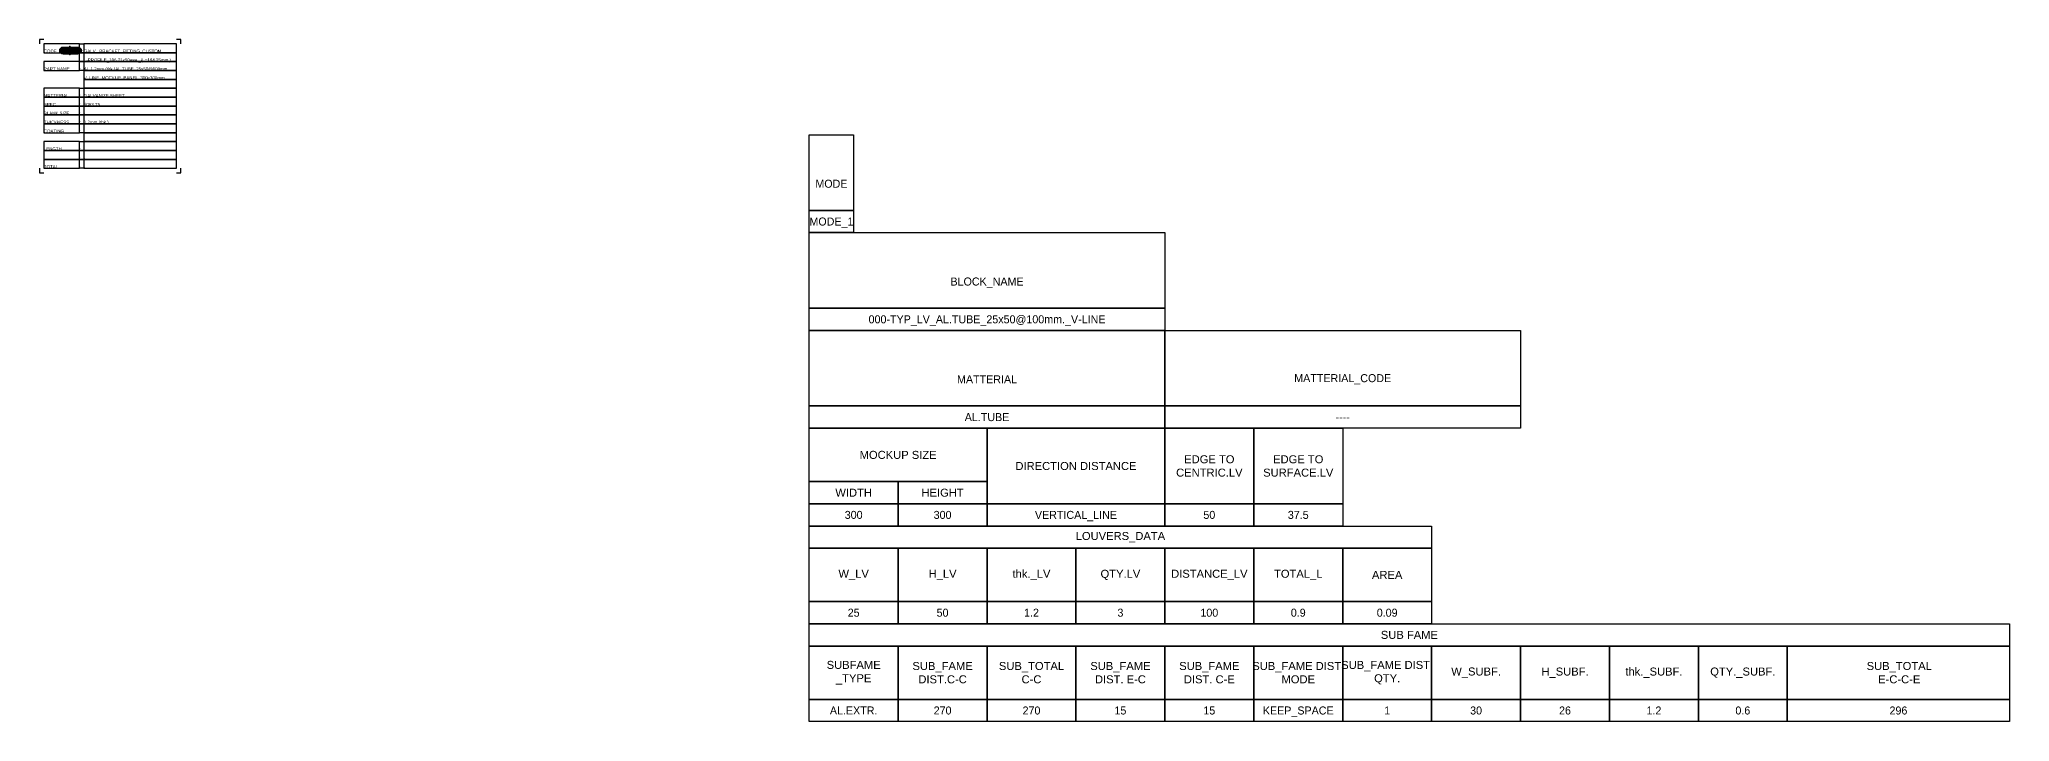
# Model space of a CAD drawing. Header units: millimetres. Extents: x -244126 to 368105, y -173968 to 259060.
# Drawn here: x -3797 to -1581, y 24373 to 25140 of the extents above; entities that cross this region are included whole.
import ezdxf
from ezdxf.enums import TextEntityAlignment as Align

# ---------------------------------------------------------------- set-up
doc = ezdxf.new("R2010")
doc.units = ezdxf.units.MM
doc.header["$MEASUREMENT"] = 0
doc.linetypes.add('BORDER2', pattern=[22.225, 6.35, -3.175, 6.35, -3.175, 0, -3.175])
for name, color, linetype in [('000 - H A T C H', 8, 'Continuous'), ('000 - SYMBOL CON', 1, 'Continuous'), ('000 - T E X T', 4, 'Continuous'), ('002 - STRUCTURAL STEEL', 4, 'Continuous'), ('A04_TUBE SERIES', 7, 'Continuous')]:
    doc.layers.add(name, color=color, linetype=linetype)
doc.styles.add('MtXpl_BrowalliaUPC', font='BrowalliaUPC.ttf')
doc.styles.get("Standard").update_dxf_attribs({"font": 'arial.ttf'})
doc.styles.add('TA', font='Cordia New.ttf', dxfattribs={"height": 4.5})

# ---------------------------------------------------------------- blocks, each defined once
blk = doc.blocks.new('*U560')
at = {"layer": '002 - STRUCTURAL STEEL', "color": 0, "linetype": 'ByBlock'}
blk.add_lwpolyline([(0, 5), (10, 5), (10, 0), (0, 0)], close=True, dxfattribs=at)
blk = doc.blocks.new('*U561')
at = {"layer": '002 - STRUCTURAL STEEL', "color": 0, "linetype": 'ByBlock'}
blk.add_lwpolyline([(0, 17), (10, 17), (10, 0), (0, 0)], close=True, dxfattribs=at)
blk = doc.blocks.new('*U567')
at = {"layer": '002 - STRUCTURAL STEEL', "color": 0, "linetype": 'ByBlock'}
blk.add_lwpolyline([(0, 17), (80, 17), (80, 0), (0, 0)], close=True, dxfattribs=at)
blk = doc.blocks.new('*U4911')
at = {"layer": '002 - STRUCTURAL STEEL', "color": 0, "linetype": 'ByBlock'}
blk.add_lwpolyline([(0, 5), (80, 5), (80, 0), (0, 0)], close=True, dxfattribs=at)
blk = doc.blocks.new('*U568')
at = {"layer": '002 - STRUCTURAL STEEL', "color": 0, "linetype": 'ByBlock'}
blk.add_lwpolyline([(0, 12), (40, 12), (40, 0), (0, 0)], close=True, dxfattribs=at)
blk = doc.blocks.new('*U4914')
at = {"layer": '002 - STRUCTURAL STEEL', "color": 0, "linetype": 'ByBlock'}
blk.add_lwpolyline([(0, 5), (20, 5), (20, 0), (0, 0)], close=True, dxfattribs=at)
blk = doc.blocks.new('*U3045')
at = {"layer": '002 - STRUCTURAL STEEL', "color": 0, "linetype": 'ByBlock'}
blk.add_lwpolyline([(0, 17), (40, 17), (40, 0), (0, 0)], close=True, dxfattribs=at)
blk = doc.blocks.new('*U3044')
at = {"layer": '002 - STRUCTURAL STEEL', "color": 0, "linetype": 'ByBlock'}
blk.add_lwpolyline([(0, 17), (20, 17), (20, 0), (0, 0)], close=True, dxfattribs=at)
blk = doc.blocks.new('*U562')
at = {"layer": '002 - STRUCTURAL STEEL', "color": 0, "linetype": 'ByBlock'}
blk.add_lwpolyline([(0, 12), (20, 12), (20, 0), (0, 0)], close=True, dxfattribs=at)
blk = doc.blocks.new('*U563')
at = {"layer": '002 - STRUCTURAL STEEL', "color": 0, "linetype": 'ByBlock'}
blk.add_lwpolyline([(0, 12), (20, 12), (20, 0), (0, 0)], close=True, dxfattribs=at)
blk = doc.blocks.new('*U564')
at = {"layer": '002 - STRUCTURAL STEEL', "color": 0, "linetype": 'ByBlock'}
blk.add_lwpolyline([(0, 12), (20, 12), (20, 0), (0, 0)], close=True, dxfattribs=at)
blk = doc.blocks.new('*U565')
at = {"layer": '002 - STRUCTURAL STEEL', "color": 0, "linetype": 'ByBlock'}
blk.add_lwpolyline([(0, 5), (270, 5), (270, 0), (0, 0)], close=True, dxfattribs=at)
blk = doc.blocks.new('*U566')
at = {"layer": '002 - STRUCTURAL STEEL', "color": 0, "linetype": 'ByBlock'}
blk.add_lwpolyline([(0, 12), (20, 12), (20, 0), (0, 0)], close=True, dxfattribs=at)
blk = doc.blocks.new('*U570')
at = {"layer": '002 - STRUCTURAL STEEL', "color": 0, "linetype": 'ByBlock'}
blk.add_lwpolyline([(0, 12), (20, 12), (20, 0), (0, 0)], close=True, dxfattribs=at)
blk = doc.blocks.new('*U571')
at = {"layer": '002 - STRUCTURAL STEEL', "color": 0, "linetype": 'ByBlock'}
blk.add_lwpolyline([(0, 12), (20, 12), (20, 0), (0, 0)], close=True, dxfattribs=at)
blk = doc.blocks.new('*U572')
at = {"layer": '002 - STRUCTURAL STEEL', "color": 0, "linetype": 'ByBlock'}
blk.add_lwpolyline([(0, 12), (20, 12), (20, 0), (0, 0)], close=True, dxfattribs=at)
blk = doc.blocks.new('*U573')
at = {"layer": '002 - STRUCTURAL STEEL', "color": 0, "linetype": 'ByBlock'}
blk.add_lwpolyline([(0, 12), (20, 12), (20, 0), (0, 0)], close=True, dxfattribs=at)
blk = doc.blocks.new('*U574')
at = {"layer": '002 - STRUCTURAL STEEL', "color": 0, "linetype": 'ByBlock'}
blk.add_lwpolyline([(0, 12), (20, 12), (20, 0), (0, 0)], close=True, dxfattribs=at)
blk = doc.blocks.new('*U575')
at = {"layer": '002 - STRUCTURAL STEEL', "color": 0, "linetype": 'ByBlock'}
blk.add_lwpolyline([(0, 12), (50, 12), (50, 0), (0, 0)], close=True, dxfattribs=at)
blk = doc.blocks.new('*U4913')
at = {"layer": '002 - STRUCTURAL STEEL', "color": 0, "linetype": 'ByBlock'}
blk.add_lwpolyline([(0, 5), (40, 5), (40, 0), (0, 0)], close=True, dxfattribs=at)
blk = doc.blocks.new('*U569')
at = {"layer": '002 - STRUCTURAL STEEL', "color": 0, "linetype": 'ByBlock'}
blk.add_lwpolyline([(0, 5), (50, 5), (50, 0), (0, 0)], close=True, dxfattribs=at)
blk = doc.blocks.new('*U556')
at = {"layer": '002 - STRUCTURAL STEEL', "color": 0, "linetype": 'ByBlock'}
blk.add_lwpolyline([(0, 12), (20, 12), (20, 0), (0, 0)], close=True, dxfattribs=at)
blk = doc.blocks.new('*U557')
at = {"layer": '002 - STRUCTURAL STEEL', "color": 0, "linetype": 'ByBlock'}
blk.add_lwpolyline([(0, 12), (20, 12), (20, 0), (0, 0)], close=True, dxfattribs=at)
blk = doc.blocks.new('*U558')
at = {"layer": '002 - STRUCTURAL STEEL', "color": 0, "linetype": 'ByBlock'}
blk.add_lwpolyline([(0, 12), (20, 12), (20, 0), (0, 0)], close=True, dxfattribs=at)
blk = doc.blocks.new('*U559')
at = {"layer": '002 - STRUCTURAL STEEL', "color": 0, "linetype": 'ByBlock'}
blk.add_lwpolyline([(0, 12), (20, 12), (20, 0), (0, 0)], close=True, dxfattribs=at)
blk = doc.blocks.new('*U550')
at = {"layer": '002 - STRUCTURAL STEEL', "color": 0, "linetype": 'ByBlock'}
blk.add_lwpolyline([(0, 12), (20, 12), (20, 0), (0, 0)], close=True, dxfattribs=at)
blk = doc.blocks.new('*U551')
at = {"layer": '002 - STRUCTURAL STEEL', "color": 0, "linetype": 'ByBlock'}
blk.add_lwpolyline([(0, 12), (20, 12), (20, 0), (0, 0)], close=True, dxfattribs=at)
blk = doc.blocks.new('*U552')
at = {"layer": '002 - STRUCTURAL STEEL', "color": 0, "linetype": 'ByBlock'}
blk.add_lwpolyline([(0, 12), (20, 12), (20, 0), (0, 0)], close=True, dxfattribs=at)
blk = doc.blocks.new('*U553')
at = {"layer": '002 - STRUCTURAL STEEL', "color": 0, "linetype": 'ByBlock'}
blk.add_lwpolyline([(0, 12), (20, 12), (20, 0), (0, 0)], close=True, dxfattribs=at)
blk = doc.blocks.new('*U554')
at = {"layer": '002 - STRUCTURAL STEEL', "color": 0, "linetype": 'ByBlock'}
blk.add_lwpolyline([(0, 12), (20, 12), (20, 0), (0, 0)], close=True, dxfattribs=at)
blk = doc.blocks.new('*U555')
at = {"layer": '002 - STRUCTURAL STEEL', "color": 0, "linetype": 'ByBlock'}
blk.add_lwpolyline([(0, 5), (140, 5), (140, 0), (0, 0)], close=True, dxfattribs=at)
blk = doc.blocks.new('LV_DATA_FROM_EXCEl')
at = {"color": 0}
for name, p in [('*U561', (0, 115)), ('*U560', (0, 110)), ('*U567', (0, 93)), ('*U4911', (0, 88)), ('*U567', (0, 71)), ('*U567', (80, 71)), ('*U4911', (0, 66)), ('*U4911', (80, 66)), ('*U568', (0, 54)), ('*U3045', (40, 49)), ('*U3044', (80, 49)), ('*U3044', (100, 49)), ('*U4914', (0, 49)), ('*U4914', (20, 49)), ('*U4914', (0, 44)), ('*U4914', (20, 44)), ('*U4913', (40, 44)), ('*U4914', (80, 44)), ('*U4914', (100, 44)), ('*U555', (0, 39)), ('*U556', (0, 27)), ('*U557', (20, 27)), ('*U558', (40, 27)), ('*U559', (60, 27)), ('*U550', (80, 27)), ('*U551', (100, 27)), ('*U552', (120, 27)), ('*U4914', (0, 22)), ('*U4914', (20, 22)), ('*U4914', (40, 22)), ('*U4914', (60, 22)), ('*U4914', (80, 22)), ('*U4914', (100, 22)), ('*U4914', (120, 22)), ('*U565', (0, 17)), ('*U554', (0, 5)), ('*U553', (20, 5)), ('*U562', (40, 5)), ('*U563', (60, 5)), ('*U564', (80, 5)), ('*U566', (100, 5)), ('*U570', (120, 5)), ('*U571', (140, 5)), ('*U572', (160, 5)), ('*U573', (180, 5)), ('*U574', (200, 5)), ('*U575', (220, 5)), ('*U4914', (0, 0)), ('*U4914', (20, 0)), ('*U4914', (40, 0)), ('*U4914', (60, 0)), ('*U4914', (80, 0)), ('*U4914', (100, 0)), ('*U4914', (120, 0)), ('*U4914', (140, 0)), ('*U4914', (160, 0)), ('*U4914', (180, 0)), ('*U4914', (200, 0)), ('*U569', (220, 0))]:
    blk.add_blockref(name, p, dxfattribs=at)
at = {"color": 0, "style": 'TA'}
for s, p in [('MODE', (5, 121)), ('BLOCK_NAME', (40, 99))]:
    blk.add_text(s, height=1.8, dxfattribs=at).set_placement(p, align=Align.MIDDLE_CENTER)
at = {"color": 0}
for s, p in [('MOCKUP SIZE', (20, 60)), ('DIRECTION DISTANCE', (60, 57.5)), ('WIDTH', (10, 51.5)), ('HEIGHT', (30, 51.5))]:
    blk.add_text(s, height=1.8, dxfattribs=at).set_placement(p, align=Align.MIDDLE_CENTER)
at = {"color": 0, "char_height": 1.8, "width": 13.8921, "attachment_point": 5, "style": 'TA'}
for s, insert in [('MATTERIAL', (40, 77)), ('MATTERIAL_CODE', (120, 77))]:
    blk.add_mtext(s, dxfattribs=dict(at, insert=insert))
at = {"color": 0, "char_height": 1.8, "attachment_point": 5}
for s, insert, width in [('EDGE TO CENTRIC.LV', (90, 57.5), 20), ('EDGE TO SURFACE.LV', (110, 57.5), 20), ('LOUVERS_DATA', (70, 41.5), 140), ('W_LV', (10, 33), 20), ('H_LV', (30, 33), 20), ('thk._LV', (50, 33), 20), ('QTY.LV', (70, 33), 20), ('DISTANCE_LV', (90, 33), 20), ('TOTAL_L', (110, 33), 20), ('AREA', (130, 33), 20), ('SUB FAME', (135, 19.5), 200), ('SUBFAME^J_TYPE', (10, 11), 20), ('SUB_FAME DIST.C-C', (30, 11), 20), ('SUB_TOTAL\\PC-C', (50, 11), 20), ('SUB_FAME DIST. E-C', (70, 11), 20), ('SUB_FAME DIST. C-E', (90, 11), 20), ('SUB_FAME DIST.\\PMODE', (110, 11), 20), ('SUB_FAME DIST.\\PQTY.', (130, 11), 20), ('SUB_TOTAL\\PE-C-C-E', (245.18, 11), 49.6483), ('W_SUBF.', (150, 11.01), 20), ('H_SUBF.', (170, 11), 20), ('thk._SUBF.', (190, 11), 20), ('QTY._SUBF.', (210, 11), 20)]:
    blk.add_mtext(s, dxfattribs=dict(at, insert=insert, width=width))
at = {"style": 'TA'}
for tag, p in [('MODE_VALUE', (5, 112.5)), ('BLOCK_NAME_VALUE', (40, 90.5)), ('MATTERIAL_VALUE', (40, 68.5)), ('MATTERIAL_CODE_VALUE', (120, 68.5)), ('DIRECTION DISTANCE_VALUE', (60, 46.5)), ('EDGE TO CENTRIC.LV_VALUE', (90, 46.5)), ('EDGE TO SURFACE.LV_VALUE', (110, 46.5)), ('DISTANCE_LV_VALUE', (90, 24.5)), ('TOTAL_L_VALUE', (110, 24.5)), ('AREA_VALUE', (130, 24.5)), ('SUBFAME^J_TYPE_VALUE', (10, 2.5)), ('SUB_FAME_DIST._QTY._VALUE', (130, 2.5)), ('W_SUBF._VALUE', (150, 2.5)), ('H_SUBF._VALUE', (170, 2.5)), ('THK._SUBF._VALUE', (190, 2.5)), ('QTY._SUBF._VALUE', (210, 2.5)), ('SUB_TOTAL\\PE-C-C-E_VALUE', (245, 2.5))]:
    blk.add_attdef(tag, text='', height=1.8, dxfattribs=at).set_placement(p, align=Align.MIDDLE_CENTER)
at = {"color": 3, "style": 'TA'}
for tag, p in [('WIDTH_VALUE', (10, 46.5)), ('HEIGHT_VALUE', (30, 46.5)), ('W_LV_VALUE', (10, 24.5)), ('H_LV_VALUE', (30, 24.5)), ('THK._LV_VALUE', (50, 24.5)), ('QTY.LV_VALUE', (70, 24.5)), ('SUB_FAME DIST.C-C_VALUE', (30, 2.5))]:
    blk.add_attdef(tag, text='', height=1.8, dxfattribs=at).set_placement(p, align=Align.MIDDLE_CENTER)
at = {"style": 'TA', "flags": 8}
for tag, p in [('SUB_TOTAL\\PC-C_VALUE', (50, 2.5)), ('SUB_FAME DIST. E-C_VALUE', (70, 2.5)), ('SUB_FAME DIST. C-E_VALUE', (90, 2.5)), ('SUB_FAME DIST.\\PMODE_VALUE', (110, 2.5))]:
    blk.add_attdef(tag, text='', height=1.8, dxfattribs=at).set_placement(p, align=Align.MIDDLE_CENTER)
blk = doc.blocks.new('A$C829836ee')
for p in [(0, 3), (0, -3)]:
    blk.add_point(p)
blk = doc.blocks.new('*U4955')
at = {"layer": '000 - H A T C H'}
h = blk.add_hatch(color=250, dxfattribs=at)
h.dxf.hatch_style = 1
edge = h.paths.add_edge_path()
edge.add_arc((10.9, -3.8), 2, 90, 270, ccw=False)
edge.add_line((10.9, -1.8), (19.1, -1.8))
edge.add_arc((19.1, -3.8), 2, -90, 90, ccw=False)
edge.add_line((19.1, -5.8), (10.9, -5.8))
at = {"layer": '000 - SYMBOL CON', "color": 2}
blk.add_lwpolyline([(10.9, -5.8, -1), (10.9, -1.8), (19.1, -1.8, -1), (19.1, -5.8)], format="xyb", close=True, dxfattribs=at)
at = {"layer": 'A04_TUBE SERIES', "color": 3}
blk.add_point((12.4, -3.8), dxfattribs=at)
at = {"layer": 'Defpoints', "color": 250}
for points in [[(0, 2.5), (-2.5, 2.5), (-2.5, 0)], [(77, 0), (77, 2.5), (74.5, 2.5)], [(-2.5, -70), (-2.5, -72.5), (0, -72.5)], [(74.5, -72.5), (77, -72.5), (77, -70)]]:
    blk.add_lwpolyline(points, dxfattribs=at)
for points in [[(0, -5), (20, -5), (20, 0), (0, 0)], [(20, 0), (22.5, 0), (22.5, -5), (20, -5)], [(22.5, -5), (74.5, -5), (74.5, 0), (22.5, 0)], [(0, -15), (20, -15), (20, -10), (0, -10)], [(20, -5), (22.5, -5), (22.5, -10), (20, -10)], [(20, -10), (22.5, -10), (22.5, -15), (20, -15)], [(22.5, -10), (74.5, -10), (74.5, -5), (22.5, -5)], [(22.5, -15), (74.5, -15), (74.5, -10), (22.5, -10)], [(22.5, -20), (74.5, -20), (74.5, -15), (22.5, -15)], [(22.5, -25), (74.5, -25), (74.5, -20), (22.5, -20)], [(0, -30), (20, -30), (20, -25), (0, -25)], [(0, -35), (20, -35), (20, -30), (0, -30)], [(20, -25), (22.5, -25), (22.5, -30), (20, -30)], [(20, -30), (22.5, -30), (22.5, -35), (20, -35)], [(22.5, -30), (74.5, -30), (74.5, -25), (22.5, -25)], [(22.5, -35), (74.5, -35), (74.5, -30), (22.5, -30)], [(0, -40), (20, -40), (20, -35), (0, -35)], [(0, -45), (20, -45), (20, -40), (0, -40)], [(20, -35), (22.5, -35), (22.5, -40), (20, -40)], [(20, -40), (22.5, -40), (22.5, -45), (20, -45)], [(22.5, -40), (74.5, -40), (74.5, -35), (22.5, -35)], [(22.5, -45), (74.5, -45), (74.5, -40), (22.5, -40)], [(0, -50), (20, -50), (20, -45), (0, -45)], [(0, -60), (20, -60), (20, -55), (0, -55)], [(20, -45), (22.5, -45), (22.5, -50), (20, -50)], [(20, -55), (22.5, -55), (22.5, -60), (20, -60)], [(22.5, -50), (74.5, -50), (74.5, -45), (22.5, -45)], [(22.5, -55), (74.5, -55), (74.5, -50), (22.5, -50)], [(22.5, -60), (74.5, -60), (74.5, -55), (22.5, -55)], [(0, -65), (20, -65), (20, -60), (0, -60)], [(0, -70), (20, -70), (20, -65), (0, -65)], [(20, -60), (22.5, -60), (22.5, -65), (20, -65)], [(20, -65), (22.5, -65), (22.5, -70), (20, -70)], [(22.5, -65), (74.5, -65), (74.5, -60), (22.5, -60)], [(22.5, -70), (74.5, -70), (74.5, -65), (22.5, -65)]]:
    blk.add_lwpolyline(points, close=True, dxfattribs=at)
at = {"xscale": 0.7454636594928784, "yscale": 0.7454636594928784, "zscale": 0.7454636594928784}
blk.add_blockref('A$C829836ee', (14.7, -3.8), dxfattribs=at)
at = {"layer": '000 - T E X T', "linetype": 'BORDER2', "style": 'TA'}
for s, p in [('CODE', (0, -5)), ('PART NAME', (0, -15)), (':', (20, -15)), ('SPEC', (0, -35)), ('MATTERIAL', (0, -30)), (':', (20, -30)), ('THICKNESS', (0, -45)), ('BLANK SIZE', (0, -40)), (':', (20, -35)), (':', (20, -40)), (':', (20, -45)), ('COATING', (0, -50)), (':', (20, -50)), ('LENGTH', (0, -60)), (':', (20, -60)), (':', (20, -65)), ('TOTAL', (0, -70)), (':', (20, -70))]:
    blk.add_text(s, height=1.8, dxfattribs=at).set_placement(p)
at = {"layer": '000 - T E X T', "style": 'TA', "flags": 1}
blk.add_attdef('BLK_NAME', (2, 0.9), '', height=1.8, dxfattribs=at)
at = {"layer": '000 - T E X T', "style": 'MtXpl_BrowalliaUPC'}
blk.add_attdef('NO.CODE', text='', height=1.49, dxfattribs=at).set_placement((15, -3.8), align=Align.MIDDLE_CENTER)
at = {"layer": '000 - T E X T', "style": 'TA'}
for tag, p in [('CODE_VALUE_1', (22.5, -5)), ('CODE_VALUE_2', (22.5, -10)), ('PART_NAME_VALUE_1', (22.5, -15)), ('PART_NAME_VALUE_2', (22.5, -20)), ('SPEC_VALUE', (22.5, -35)), ('PART_NAME_VALUE_3', (22.5, -25)), ('MATTERIAL_VALUE_1', (22.5, -30)), ('THICKNESS_VALUE', (22.5, -45)), ('BLANK_SIZE_VALUE', (22.5, -40)), ('COATING_VALUE_1', (22.5, -50)), ('COATING_VALUE_2', (22.5, -55)), ('LENGTH_VALUE_1', (22.5, -60)), ('LENGTH_VALUE_2', (22.5, -65)), ('TOTAL_VALUE', (22.5, -70))]:
    blk.add_attdef(tag, p, '', height=1.8, dxfattribs=at)

msp = doc.modelspace()

# ---------------------------------------------------------------- block references
at = {"layer": '000 - T E X T', "xscale": 2, "yscale": 2, "zscale": 2}
msp.add_blockref('*U4955', (-3792.00445, 25135.1294), dxfattribs=at).add_auto_attribs({'NO.CODE': 'NO', 'CODE_VALUE_1': 'GALV._BRACKET_FITTING_CUSTOM', 'CODE_VALUE_2': 'L-PROFILE_106.21x50mm._(L=184.25mm.)', 'PART_NAME_VALUE_1': 'AL.1.2mm.(thk.)AL.TUBE_25x50@100mm.', 'PART_NAME_VALUE_2': 'V_LINE_MOCKUP_PANEL_300x300mm.', 'MATTERIAL_VALUE_1': 'GALVANIZE SHEET', 'SPEC_VALUE': '6063 T5', 'BLANK_SIZE_VALUE': '-', 'THICKNESS_VALUE': '1.2mm.(thk.)', 'LENGTH_VALUE_2': '-', 'TOTAL_VALUE': '-'})
at = {"layer": 'A04_TUBE SERIES', "color": 3}
ref = msp.add_blockref('LV_DATA_FROM_EXCEl', (-2931.26131, 24372.79099), dxfattribs=dict(at, xscale=5, yscale=5, zscale=5))
ref.add_attrib('MODE_VALUE', 'MODE_1', dxfattribs={"layer": '0', "height": 9, "style": 'TA'}).set_placement((-2906.26131, 24935.29099), align=Align.MIDDLE_CENTER)
ref.add_attrib('BLOCK_NAME_VALUE', '000-TYP_LV_AL.TUBE_25x50@100mm._V-LINE', dxfattribs={"layer": '0', "height": 9, "style": 'TA'}).set_placement((-2731.26131, 24825.29099), align=Align.MIDDLE_CENTER)
ref.add_attrib('MATTERIAL_VALUE', 'AL.TUBE', dxfattribs={"layer": '0', "height": 9, "style": 'TA'}).set_placement((-2731.26131, 24715.29099), align=Align.MIDDLE_CENTER)
ref.add_attrib('MATTERIAL_CODE_VALUE', '----', dxfattribs={"layer": '0', "height": 9, "style": 'TA'}).set_placement((-2331.26131, 24715.29099), align=Align.MIDDLE_CENTER)
ref.add_attrib('WIDTH_VALUE', '300', dxfattribs={"layer": '0', "color": 3, "height": 9, "style": 'TA'}).set_placement((-2881.26131, 24605.29099), align=Align.MIDDLE_CENTER)
ref.add_attrib('HEIGHT_VALUE', '300', dxfattribs={"layer": '0', "color": 3, "height": 9, "style": 'TA'}).set_placement((-2781.26131, 24605.29099), align=Align.MIDDLE_CENTER)
ref.add_attrib('DIRECTION DISTANCE_VALUE', 'VERTICAL_LINE', dxfattribs={"layer": '0', "height": 9, "style": 'TA'}).set_placement((-2631.26131, 24605.29099), align=Align.MIDDLE_CENTER)
ref.add_attrib('EDGE TO CENTRIC.LV_VALUE', '50', dxfattribs={"layer": '0', "height": 9, "style": 'TA'}).set_placement((-2481.26131, 24605.29099), align=Align.MIDDLE_CENTER)
ref.add_attrib('EDGE TO SURFACE.LV_VALUE', '37.5', dxfattribs={"layer": '0', "height": 9, "style": 'TA'}).set_placement((-2381.26131, 24605.29099), align=Align.MIDDLE_CENTER)
ref.add_attrib('W_LV_VALUE', '25', dxfattribs={"layer": '0', "color": 3, "height": 9, "style": 'TA'}).set_placement((-2881.26131, 24495.29099), align=Align.MIDDLE_CENTER)
ref.add_attrib('H_LV_VALUE', '50', dxfattribs={"layer": '0', "color": 3, "height": 9, "style": 'TA'}).set_placement((-2781.26131, 24495.29099), align=Align.MIDDLE_CENTER)
ref.add_attrib('THK._LV_VALUE', '1.2', dxfattribs={"layer": '0', "color": 3, "height": 9, "style": 'TA'}).set_placement((-2681.26131, 24495.29099), align=Align.MIDDLE_CENTER)
ref.add_attrib('QTY.LV_VALUE', '3', dxfattribs={"layer": '0', "color": 3, "height": 9, "style": 'TA'}).set_placement((-2581.26131, 24495.29099), align=Align.MIDDLE_CENTER)
ref.add_attrib('DISTANCE_LV_VALUE', '100', dxfattribs={"layer": '0', "height": 9, "style": 'TA'}).set_placement((-2481.26131, 24495.29099), align=Align.MIDDLE_CENTER)
ref.add_attrib('TOTAL_L_VALUE', '0.9', dxfattribs={"layer": '0', "height": 9, "style": 'TA'}).set_placement((-2381.26131, 24495.29099), align=Align.MIDDLE_CENTER)
ref.add_attrib('AREA_VALUE', '0.09', dxfattribs={"layer": '0', "height": 9, "style": 'TA'}).set_placement((-2281.26131, 24495.29099), align=Align.MIDDLE_CENTER)
ref.add_attrib('SUBFAME^J_TYPE_VALUE', 'AL.EXTR.', dxfattribs={"layer": '0', "height": 9, "style": 'TA'}).set_placement((-2881.26131, 24385.29099), align=Align.MIDDLE_CENTER)
ref.add_attrib('SUB_FAME DIST.C-C_VALUE', '270', dxfattribs={"layer": '0', "color": 3, "height": 9, "style": 'TA'}).set_placement((-2781.26131, 24385.29099), align=Align.MIDDLE_CENTER)
ref.add_attrib('SUB_TOTAL\\PC-C_VALUE', '270', dxfattribs={"layer": '0', "height": 9, "style": 'TA'}).set_placement((-2681.26131, 24385.29099), align=Align.MIDDLE_CENTER)
ref.add_attrib('SUB_FAME DIST. E-C_VALUE', '15', dxfattribs={"layer": '0', "height": 9, "style": 'TA'}).set_placement((-2581.26131, 24385.29099), align=Align.MIDDLE_CENTER)
ref.add_attrib('SUB_FAME DIST. C-E_VALUE', '15', dxfattribs={"layer": '0', "height": 9, "style": 'TA'}).set_placement((-2481.26131, 24385.29099), align=Align.MIDDLE_CENTER)
ref.add_attrib('SUB_FAME DIST.\\PMODE_VALUE', 'KEEP_SPACE', dxfattribs={"layer": '0', "height": 9, "style": 'TA'}).set_placement((-2381.26131, 24385.29099), align=Align.MIDDLE_CENTER)
ref.add_attrib('SUB_FAME_DIST._QTY._VALUE', '1', dxfattribs={"layer": '0', "height": 9, "style": 'TA'}).set_placement((-2281.26131, 24385.29099), align=Align.MIDDLE_CENTER)
ref.add_attrib('W_SUBF._VALUE', '30', dxfattribs={"layer": '0', "height": 9, "style": 'TA'}).set_placement((-2181.26131, 24385.29099), align=Align.MIDDLE_CENTER)
ref.add_attrib('H_SUBF._VALUE', '26', dxfattribs={"layer": '0', "height": 9, "style": 'TA'}).set_placement((-2081.26131, 24385.29099), align=Align.MIDDLE_CENTER)
ref.add_attrib('THK._SUBF._VALUE', '1.2', dxfattribs={"layer": '0', "height": 9, "style": 'TA'}).set_placement((-1981.26131, 24385.29099), align=Align.MIDDLE_CENTER)
ref.add_attrib('QTY._SUBF._VALUE', '0.6', dxfattribs={"layer": '0', "height": 9, "style": 'TA'}).set_placement((-1881.26131, 24385.29099), align=Align.MIDDLE_CENTER)
ref.add_attrib('SUB_TOTAL\\PE-C-C-E_VALUE', '296', dxfattribs={"layer": '0', "height": 9, "style": 'TA'}).set_placement((-1706.26131, 24385.29099), align=Align.MIDDLE_CENTER)

doc.saveas('drawing.dxf')
